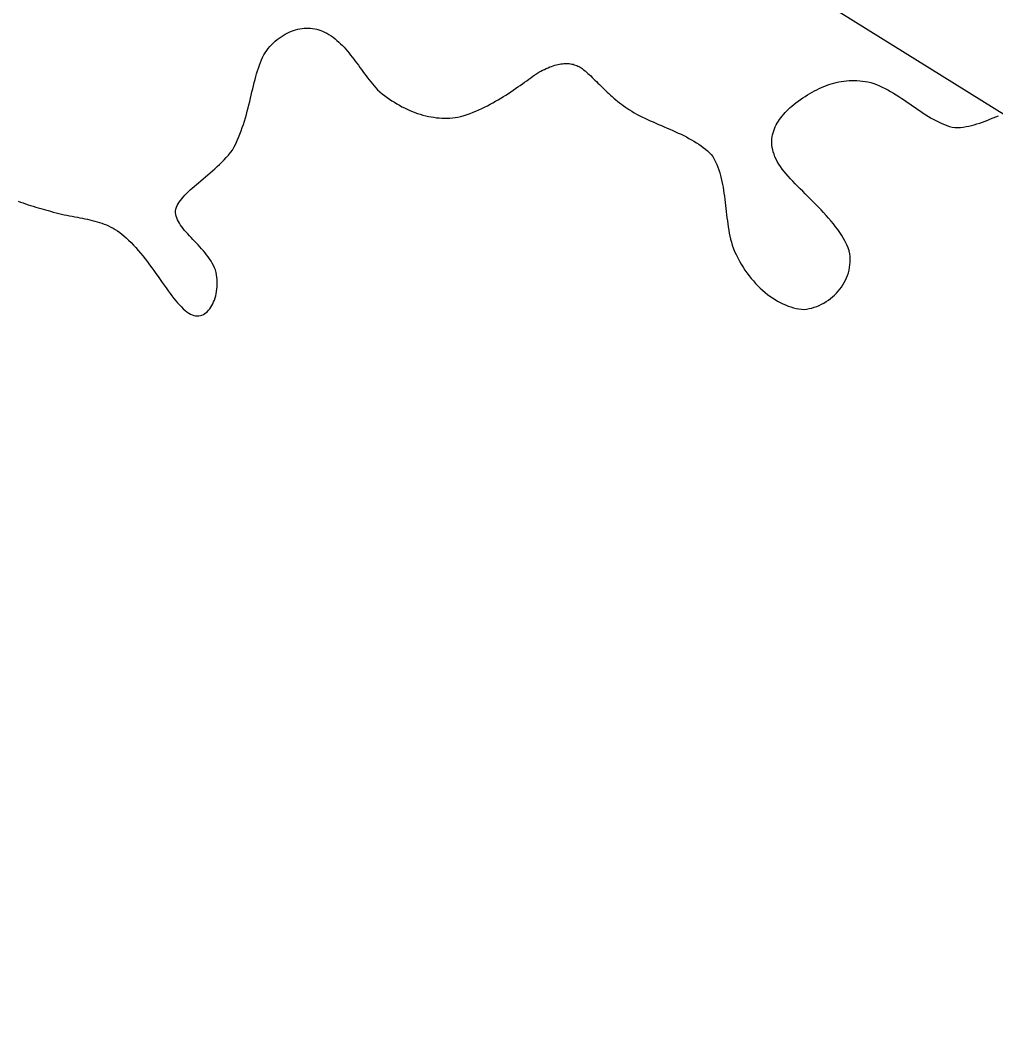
# Model space of a CAD drawing. Header units: metres. Extents: x 3 to 509016, y 4 to 6969473.
# Drawn here: x 507931.215 to 507933.131, y 6967158.243 to 6967160.203 of the extents above; entities that cross this region are included whole.
import ezdxf

# ---------------------------------------------------------------- set-up
doc = ezdxf.new("R2010")
doc.units = ezdxf.units.M
for name, color, linetype in [('mga2020bdy', 252, 'Continuous'), ('mga2020VEG_TREE', 252, 'Continuous'), ('XREF', 7, 'Continuous')]:
    doc.layers.add(name, color=color, linetype=linetype)

# ---------------------------------------------------------------- blocks, each defined once
blk = doc.blocks.new('BAC V TREE')
for p, q in [((-4.3339, 16.0042), (-4.308, 16.0178)), ((-4.308, 16.0178), (-4.2817, 16.0301)), ((-4.2817, 16.0301), (-4.2552, 16.041)), ((-4.2552, 16.041), (-4.2284, 16.0507)), ((-4.2284, 16.0507), (-4.2015, 16.059)), ((-4.2015, 16.059), (-4.1745, 16.066)), ((-4.1745, 16.066), (-4.1474, 16.0716)), ((-4.1474, 16.0716), (-4.1203, 16.0759)), ((-4.1203, 16.0759), (-4.0933, 16.0788)), ((-4.0933, 16.0788), (-4.0663, 16.0803)), ((-4.0663, 16.0803), (-4.0394, 16.0805)), ((-4.0394, 16.0805), (-4.0128, 16.0793)), ((-4.0128, 16.0793), (-3.9864, 16.0768)), ((-3.9864, 16.0768), (-3.9602, 16.0728)), ((-3.9602, 16.0728), (-3.9344, 16.0674)), ((-3.9344, 16.0674), (-3.9089, 16.0606)), ((-3.9089, 16.0606), (-3.8839, 16.0524)), ((-3.8839, 16.0524), (-3.8594, 16.0428)), ((-3.8594, 16.0428), (-3.8353, 16.0317)), ((-3.8353, 16.0317), (-3.8072, 16.0167)), ((-3.8072, 16.0167), (-3.7799, 16.0006)), ((-4.5031, 15.8731), (-4.4806, 15.8957)), ((-4.4806, 15.8957), (-4.4575, 15.9169)), ((-4.4575, 15.9169), (-4.4338, 15.937)), ((-4.4338, 15.937), (-4.4095, 15.9557)), ((-4.4095, 15.9557), (-4.3848, 15.9731)), ((-4.3848, 15.9731), (-4.3596, 15.9893)), ((-4.3596, 15.9893), (-4.3339, 16.0042)), ((-3.7799, 16.0006), (-3.7535, 15.9835)), ((-3.7535, 15.9835), (-3.7279, 15.9653)), ((-3.7279, 15.9653), (-3.7031, 15.9463)), ((-3.7031, 15.9463), (-3.679, 15.9263)), ((-3.679, 15.9263), (-3.6555, 15.9055)), ((-3.6555, 15.9055), (-3.6327, 15.8839)), ((-4.604, 15.742), (-4.5855, 15.7706)), ((-4.5855, 15.7706), (-4.5661, 15.7981)), ((-4.5661, 15.7981), (-4.5459, 15.8244)), ((-4.5459, 15.8244), (-4.5249, 15.8494)), ((-4.5249, 15.8494), (-4.5031, 15.8731)), ((-3.6327, 15.8839), (-3.6105, 15.8616)), ((-3.6105, 15.8616), (-3.5887, 15.8386)), ((-3.5887, 15.8386), (-3.5675, 15.8151)), ((-3.5675, 15.8151), (-3.5466, 15.7909)), ((-3.5466, 15.7909), (-3.5261, 15.7663)), ((-3.5261, 15.7663), (-3.506, 15.7412)), ((-4.6593, 15.6114), (-4.6467, 15.6454)), ((-4.6467, 15.6454), (-4.6333, 15.6785)), ((-4.6333, 15.6785), (-4.6191, 15.7107)), ((-4.6191, 15.7107), (-4.604, 15.742)), ((-3.506, 15.7412), (-3.4861, 15.7158)), ((-3.4861, 15.7158), (-3.4665, 15.69)), ((-3.4665, 15.69), (-3.447, 15.664)), ((-3.447, 15.664), (-3.4276, 15.6377)), ((-3.4276, 15.6377), (-3.4083, 15.6113)), ((-0.8299, 15.6318), (-0.8118, 15.6334)), ((-0.8118, 15.6334), (-0.7941, 15.6343)), ((-0.7941, 15.6343), (-0.7767, 15.6343)), ((-0.7767, 15.6343), (-0.7597, 15.6337)), ((-0.7597, 15.6337), (-0.7431, 15.6322)), ((-4.6937, 15.5049), (-4.6827, 15.5412)), ((-4.6827, 15.5412), (-4.6713, 15.5767)), ((-4.6713, 15.5767), (-4.6593, 15.6114)), ((-3.4083, 15.6113), (-3.389, 15.5847)), ((-3.389, 15.5847), (-3.3697, 15.5581)), ((-3.3697, 15.5581), (-3.3504, 15.5316)), ((-3.3504, 15.5316), (-3.3309, 15.505)), ((-1.1783, 15.491), (-1.1542, 15.5084)), ((-1.1542, 15.5084), (-1.1292, 15.5228)), ((-1.1292, 15.5228), (-1.1046, 15.5362)), ((-1.1046, 15.5362), (-1.0806, 15.5487)), ((-1.0806, 15.5487), (-1.0571, 15.5604)), ((-1.0571, 15.5604), (-1.0341, 15.5711)), ((-1.0341, 15.5711), (-1.0117, 15.581)), ((-1.0117, 15.581), (-0.9897, 15.59)), ((-0.9897, 15.59), (-0.9681, 15.5981)), ((-0.9681, 15.5981), (-0.9471, 15.6054)), ((-0.9471, 15.6054), (-0.9265, 15.6118)), ((-0.9265, 15.6118), (-0.9063, 15.6175)), ((-0.9063, 15.6175), (-0.8866, 15.6223)), ((-0.8866, 15.6223), (-0.8673, 15.6262)), ((-0.8673, 15.6262), (-0.8484, 15.6294)), ((-0.8484, 15.6294), (-0.8299, 15.6318)), ((-0.7431, 15.6322), (-0.7267, 15.6301)), ((-0.7267, 15.6301), (-0.7108, 15.6272)), ((-0.7108, 15.6272), (-0.6951, 15.6236)), ((-0.6951, 15.6236), (-0.6797, 15.6193)), ((-0.6797, 15.6193), (-0.6646, 15.6143)), ((-0.6646, 15.6143), (-0.6498, 15.6086)), ((-0.6498, 15.6086), (-0.6353, 15.6022)), ((-0.6353, 15.6022), (-0.621, 15.5952)), ((-0.621, 15.5952), (-0.607, 15.5875)), ((-0.607, 15.5875), (-0.5932, 15.5792)), ((-0.5932, 15.5792), (-0.5797, 15.5702)), ((-0.5797, 15.5702), (-0.5619, 15.5558)), ((-0.5619, 15.5558), (-0.5442, 15.5408)), ((-0.5442, 15.5408), (-0.5265, 15.5254)), ((-0.5265, 15.5254), (-0.5088, 15.5095)), ((-0.5088, 15.5095), (-0.4911, 15.4931)), ((-4.7337, 15.3538), (-4.7241, 15.3924)), ((-4.7241, 15.3924), (-4.7143, 15.4305)), ((-4.7143, 15.4305), (-4.7041, 15.468)), ((-4.7041, 15.468), (-4.6937, 15.5049)), ((-3.3309, 15.505), (-3.3112, 15.4786)), ((-3.3112, 15.4786), (-3.2913, 15.4524)), ((-3.2913, 15.4524), (-3.2711, 15.4264)), ((-3.2711, 15.4264), (-3.2506, 15.4007)), ((-3.2506, 15.4007), (-3.2298, 15.3753)), ((-1.3352, 15.3775), (-1.3076, 15.3972)), ((-1.3076, 15.3972), (-1.2806, 15.4167)), ((-1.2806, 15.4167), (-1.2541, 15.4359)), ((-1.2541, 15.4359), (-1.2283, 15.4547)), ((-1.2283, 15.4547), (-1.203, 15.4731)), ((-1.203, 15.4731), (-1.1783, 15.491)), ((-0.4911, 15.4931), (-0.4733, 15.4763)), ((-0.4733, 15.4763), (-0.4555, 15.4592)), ((-0.4555, 15.4592), (-0.4375, 15.4417)), ((-0.4375, 15.4417), (-0.4193, 15.4239)), ((-0.4193, 15.4239), (-0.401, 15.4058)), ((-0.401, 15.4058), (-0.3825, 15.3874)), ((-0.3825, 15.3874), (-0.3637, 15.3688)), ((2.5661, 15.3773), (2.5974, 15.3863)), ((2.5974, 15.3863), (2.6289, 15.3944)), ((2.6289, 15.3944), (2.6606, 15.4014)), ((2.6606, 15.4014), (2.6927, 15.4073)), ((2.6927, 15.4073), (2.725, 15.4121)), ((2.725, 15.4121), (2.7576, 15.4158)), ((2.7576, 15.4158), (2.7906, 15.4184)), ((2.7906, 15.4184), (2.8238, 15.4197)), ((2.8238, 15.4197), (2.8574, 15.4198)), ((2.8574, 15.4198), (2.8913, 15.4187)), ((2.8913, 15.4187), (2.9256, 15.4163)), ((2.9256, 15.4163), (2.9602, 15.4126)), ((2.9602, 15.4126), (2.9952, 15.4076)), ((2.9952, 15.4076), (3.0306, 15.4012)), ((3.0306, 15.4012), (3.0664, 15.3934)), ((3.0664, 15.3934), (3.1027, 15.3817)), ((3.1027, 15.3817), (3.1389, 15.3684)), ((-4.7622, 15.2352), (-4.7527, 15.2751)), ((-4.7527, 15.2751), (-4.7433, 15.3147)), ((-4.7433, 15.3147), (-4.7337, 15.3538)), ((-3.2298, 15.3753), (-3.2085, 15.3503)), ((-3.2085, 15.3503), (-3.1867, 15.3258)), ((-3.1867, 15.3258), (-3.1645, 15.3018)), ((-3.1645, 15.3018), (-3.1356, 15.2768)), ((-3.1356, 15.2768), (-3.1063, 15.2526)), ((-1.544, 15.2359), (-1.5125, 15.2561)), ((-1.5125, 15.2561), (-1.4816, 15.2764)), ((-1.4816, 15.2764), (-1.4513, 15.2968)), ((-1.4513, 15.2968), (-1.4214, 15.3171)), ((-1.4214, 15.3171), (-1.3922, 15.3373)), ((-1.3922, 15.3373), (-1.3634, 15.3575)), ((-1.3634, 15.3575), (-1.3352, 15.3775)), ((-0.3637, 15.3688), (-0.3447, 15.35)), ((-0.3447, 15.35), (-0.3254, 15.3311)), ((-0.3254, 15.3311), (-0.3058, 15.312)), ((-0.3058, 15.312), (-0.2858, 15.2928)), ((-0.2858, 15.2928), (-0.2654, 15.2735)), ((-0.2654, 15.2735), (-0.2447, 15.2542)), ((2.2945, 15.2547), (2.3239, 15.2716)), ((2.3239, 15.2716), (2.3535, 15.2878)), ((2.3535, 15.2878), (2.3833, 15.3031)), ((2.3833, 15.3031), (2.4133, 15.3177)), ((2.4133, 15.3177), (2.4434, 15.3314)), ((2.4434, 15.3314), (2.4738, 15.3443)), ((2.4738, 15.3443), (2.5043, 15.3562)), ((2.5043, 15.3562), (2.5351, 15.3672)), ((2.5351, 15.3672), (2.5661, 15.3773)), ((3.1389, 15.3684), (3.1748, 15.3535)), ((3.1748, 15.3535), (3.2106, 15.3371)), ((3.2106, 15.3371), (3.2462, 15.3195)), ((3.2462, 15.3195), (3.2816, 15.3007)), ((3.2816, 15.3007), (3.3168, 15.2809)), ((3.3168, 15.2809), (3.3519, 15.2602)), ((3.3519, 15.2602), (3.3868, 15.2386)), ((-4.7915, 15.1134), (-4.7815, 15.1543)), ((-4.7815, 15.1543), (-4.7718, 15.1949)), ((-4.7718, 15.1949), (-4.7622, 15.2352)), ((-3.1063, 15.2526), (-3.0766, 15.2292)), ((-3.0766, 15.2292), (-3.0464, 15.2066)), ((-3.0464, 15.2066), (-3.0158, 15.1848)), ((-3.0158, 15.1848), (-2.9849, 15.1639)), ((-2.9849, 15.1639), (-2.9536, 15.1438)), ((-2.9536, 15.1438), (-2.9219, 15.1245)), ((-1.7431, 15.1194), (-1.7087, 15.138)), ((-1.7087, 15.138), (-1.6748, 15.157)), ((-1.6748, 15.157), (-1.6413, 15.1763)), ((-1.6413, 15.1763), (-1.6083, 15.196)), ((-1.6083, 15.196), (-1.5759, 15.2159)), ((-1.5759, 15.2159), (-1.544, 15.2359)), ((-0.2447, 15.2542), (-0.2235, 15.2348)), ((-0.2235, 15.2348), (-0.2019, 15.2155)), ((-0.2019, 15.2155), (-0.1797, 15.1963)), ((-0.1797, 15.1963), (-0.1571, 15.1771)), ((-0.1571, 15.1771), (-0.1339, 15.158)), ((-0.1339, 15.158), (-0.1101, 15.139)), ((-0.1101, 15.139), (-0.0858, 15.1203)), ((2.0918, 15.1173), (2.1205, 15.1387)), ((2.1205, 15.1387), (2.1492, 15.1596)), ((2.1492, 15.1596), (2.178, 15.1799)), ((2.178, 15.1799), (2.207, 15.1996)), ((2.207, 15.1996), (2.236, 15.2186)), ((2.236, 15.2186), (2.2652, 15.237)), ((2.2652, 15.237), (2.2945, 15.2547)), ((3.3868, 15.2386), (3.4215, 15.2165)), ((3.4215, 15.2165), (3.4561, 15.1937)), ((3.4561, 15.1937), (3.4906, 15.1706)), ((3.4906, 15.1706), (3.5249, 15.1472)), ((3.5249, 15.1472), (3.5591, 15.1237)), ((-4.8238, 14.9898), (-4.8126, 15.0311)), ((-4.8126, 15.0311), (-4.8018, 15.0724)), ((-4.8018, 15.0724), (-4.7915, 15.1134)), ((-2.9219, 15.1245), (-2.89, 15.1062)), ((-2.89, 15.1062), (-2.8578, 15.0887)), ((-2.8578, 15.0887), (-2.8252, 15.0721)), ((-2.8252, 15.0721), (-2.7925, 15.0565)), ((-2.7925, 15.0565), (-2.7595, 15.0418)), ((-2.7595, 15.0418), (-2.7263, 15.028)), ((-2.7263, 15.028), (-2.6929, 15.0153)), ((-2.6929, 15.0153), (-2.6594, 15.0035)), ((-2.6594, 15.0035), (-2.6257, 14.9927)), ((-2.0351, 14.9906), (-1.997, 15.0042)), ((-1.997, 15.0042), (-1.9594, 15.0187)), ((-1.9594, 15.0187), (-1.9223, 15.0339)), ((-1.9223, 15.0339), (-1.8855, 15.0498)), ((-1.8855, 15.0498), (-1.8492, 15.0664)), ((-1.8492, 15.0664), (-1.8134, 15.0835)), ((-1.8134, 15.0835), (-1.778, 15.1012)), ((-1.778, 15.1012), (-1.7431, 15.1194)), ((-0.0858, 15.1203), (-0.0608, 15.1017)), ((-0.0608, 15.1017), (-0.0351, 15.0833)), ((-0.0351, 15.0833), (-0.0088, 15.0652)), ((-0.0088, 15.0652), (0.0182, 15.0475)), ((0.0182, 15.0475), (0.046, 15.03)), ((0.046, 15.03), (0.0746, 15.0129)), ((0.0746, 15.0129), (0.1074, 14.995)), ((1.9664, 14.9926), (1.9855, 15.014)), ((1.9855, 15.014), (2.0055, 15.0352)), ((2.0055, 15.0352), (2.0261, 15.0561)), ((2.0261, 15.0561), (2.0475, 15.0767)), ((2.0475, 15.0767), (2.0694, 15.0971)), ((2.0694, 15.0971), (2.0918, 15.1173)), ((3.5591, 15.1237), (3.5932, 15.1001)), ((3.5932, 15.1001), (3.6272, 15.0766)), ((3.6272, 15.0766), (3.6611, 15.0534)), ((3.6611, 15.0534), (3.6948, 15.0305)), ((3.6948, 15.0305), (3.7285, 15.0082)), ((3.7285, 15.0082), (3.7621, 14.9864)), ((-4.861, 14.8655), (-4.8479, 14.9069)), ((-4.8479, 14.9069), (-4.8355, 14.9484)), ((-4.8355, 14.9484), (-4.8238, 14.9898)), ((-2.6257, 14.9927), (-2.5919, 14.9829)), ((-2.5919, 14.9829), (-2.558, 14.9741)), ((-2.558, 14.9741), (-2.5241, 14.9664)), ((-2.5241, 14.9664), (-2.4901, 14.9598)), ((-2.4901, 14.9598), (-2.456, 14.9542)), ((-2.456, 14.9542), (-2.422, 14.9497)), ((-2.422, 14.9497), (-2.3879, 14.9463)), ((-2.3879, 14.9463), (-2.3539, 14.9441)), ((-2.3539, 14.9441), (-2.3199, 14.9429)), ((-2.3199, 14.9429), (-2.2861, 14.943)), ((-2.2861, 14.943), (-2.2523, 14.9441)), ((-2.2523, 14.9441), (-2.2186, 14.9465)), ((-2.2186, 14.9465), (-2.1851, 14.9501)), ((-2.1851, 14.9501), (-2.1517, 14.9548)), ((-2.1517, 14.9548), (-2.1124, 14.9658)), ((-2.1124, 14.9658), (-2.0736, 14.9777)), ((-2.0736, 14.9777), (-2.0351, 14.9906)), ((0.1074, 14.995), (0.1408, 14.9776)), ((0.1408, 14.9776), (0.1748, 14.9606)), ((0.1748, 14.9606), (0.2092, 14.944)), ((0.2092, 14.944), (0.244, 14.9277)), ((0.244, 14.9277), (0.2791, 14.9117)), ((0.2791, 14.9117), (0.3145, 14.8959)), ((0.3145, 14.8959), (0.3501, 14.8803)), ((0.3501, 14.8803), (0.3858, 14.8648)), ((1.8714, 14.8574), (1.8846, 14.8808)), ((1.8846, 14.8808), (1.8989, 14.9038)), ((1.8989, 14.9038), (1.9143, 14.9265)), ((1.9143, 14.9265), (1.9307, 14.9488)), ((1.9307, 14.9488), (1.9481, 14.9708)), ((1.9481, 14.9708), (1.9664, 14.9926)), ((3.7621, 14.9864), (3.7956, 14.9654)), ((3.7956, 14.9654), (3.8291, 14.9452)), ((3.8291, 14.9452), (3.8624, 14.9261)), ((3.8624, 14.9261), (3.8957, 14.9081)), ((3.8957, 14.9081), (3.929, 14.8913)), ((3.929, 14.8913), (3.9622, 14.8759)), ((4.4077, 14.8707), (4.4418, 14.8818)), ((4.4418, 14.8818), (4.4759, 14.8937)), ((4.4759, 14.8937), (4.51, 14.9063)), ((4.51, 14.9063), (4.5441, 14.9194)), ((4.5441, 14.9194), (4.5783, 14.9329)), ((4.5783, 14.9329), (4.6125, 14.9467)), ((4.6125, 14.9467), (4.6469, 14.9606)), ((4.6469, 14.9606), (4.6815, 14.9746)), ((-4.9051, 14.7417), (-4.8895, 14.7828)), ((-4.8895, 14.7828), (-4.8748, 14.8241)), ((-4.8748, 14.8241), (-4.861, 14.8655)), ((0.3858, 14.8648), (0.4216, 14.8493)), ((0.4216, 14.8493), (0.4573, 14.8339)), ((0.4573, 14.8339), (0.493, 14.8185)), ((0.493, 14.8185), (0.5286, 14.803)), ((0.5286, 14.803), (0.564, 14.7874)), ((0.564, 14.7874), (0.5991, 14.7717)), ((0.5991, 14.7717), (0.6339, 14.7557)), ((0.6339, 14.7557), (0.6682, 14.7394)), ((1.8252, 14.735), (1.8317, 14.7603)), ((1.8317, 14.7603), (1.8396, 14.7851)), ((1.8396, 14.7851), (1.8489, 14.8096)), ((1.8489, 14.8096), (1.8595, 14.8337)), ((1.8595, 14.8337), (1.8714, 14.8574)), ((3.9622, 14.8759), (3.9954, 14.862)), ((3.9954, 14.862), (4.0285, 14.8498)), ((4.0285, 14.8498), (4.0616, 14.8393)), ((4.0616, 14.8393), (4.0947, 14.8307)), ((4.0947, 14.8307), (4.1278, 14.8242)), ((4.1278, 14.8242), (4.1638, 14.8247)), ((4.1638, 14.8247), (4.1994, 14.8269)), ((4.1994, 14.8269), (4.2347, 14.8308)), ((4.2347, 14.8308), (4.2697, 14.8363)), ((4.2697, 14.8363), (4.3045, 14.8431)), ((4.3045, 14.8431), (4.339, 14.8512)), ((4.339, 14.8512), (4.3734, 14.8604)), ((4.3734, 14.8604), (4.4077, 14.8707)), ((-4.9583, 14.6198), (-4.9395, 14.6602)), ((-4.9395, 14.6602), (-4.9218, 14.7008)), ((-4.9218, 14.7008), (-4.9051, 14.7417)), ((0.6682, 14.7394), (0.7021, 14.7229)), ((0.7021, 14.7229), (0.7355, 14.706)), ((0.7355, 14.706), (0.7683, 14.6887)), ((0.7683, 14.6887), (0.8005, 14.6709)), ((0.8005, 14.6709), (0.8319, 14.6526)), ((0.8319, 14.6526), (0.8625, 14.6338)), ((0.8625, 14.6338), (0.8923, 14.6144)), ((1.8154, 14.6565), (1.817, 14.6831)), ((1.8154, 14.6295), (1.8154, 14.6565)), ((1.8172, 14.602), (1.8154, 14.6295)), ((1.817, 14.6831), (1.8203, 14.7093)), ((1.8203, 14.7093), (1.8252, 14.735)), ((-5.0506, 14.4772), (-5.0247, 14.5083)), ((-5.0247, 14.5083), (-4.9998, 14.5401)), ((-4.9998, 14.5401), (-4.9784, 14.5798)), ((-4.9784, 14.5798), (-4.9583, 14.6198)), ((0.8923, 14.6144), (0.9211, 14.5943)), ((0.9211, 14.5943), (0.949, 14.5736)), ((0.949, 14.5736), (0.9758, 14.5521)), ((0.9758, 14.5521), (1.0015, 14.5298)), ((1.0015, 14.5298), (1.026, 14.5066)), ((1.026, 14.5066), (1.0492, 14.4826)), ((1.8209, 14.574), (1.8172, 14.602)), ((1.8265, 14.5455), (1.8209, 14.574)), ((1.834, 14.5165), (1.8265, 14.5455)), ((1.8436, 14.487), (1.834, 14.5165)), ((-5.1619, 14.3598), (-5.1331, 14.3881)), ((-5.1331, 14.3881), (-5.1049, 14.4171)), ((-5.1049, 14.4171), (-5.0773, 14.4468)), ((-5.0773, 14.4468), (-5.0506, 14.4772)), ((1.0492, 14.4826), (1.0712, 14.4576)), ((1.0712, 14.4576), (1.0889, 14.4251)), ((1.0889, 14.4251), (1.1051, 14.3919)), ((1.1051, 14.3919), (1.1199, 14.3581)), ((1.8552, 14.4569), (1.8436, 14.487)), ((1.869, 14.4264), (1.8552, 14.4569)), ((1.885, 14.3952), (1.869, 14.4264)), ((1.9033, 14.3635), (1.885, 14.3952)), ((-5.3098, 14.2268), (-5.28, 14.2523)), ((-5.28, 14.2523), (-5.2503, 14.2784)), ((-5.2503, 14.2784), (-5.2206, 14.305)), ((-5.2206, 14.305), (-5.1911, 14.3321)), ((-5.1911, 14.3321), (-5.1619, 14.3598)), ((1.1199, 14.3581), (1.1334, 14.3238)), ((1.1334, 14.3238), (1.1457, 14.2889)), ((1.1457, 14.2889), (1.1569, 14.2535)), ((1.1569, 14.2535), (1.167, 14.2176)), ((1.9239, 14.3312), (1.9033, 14.3635)), ((1.9463, 14.3012), (1.9239, 14.3312)), ((1.9704, 14.2709), (1.9463, 14.3012)), ((1.996, 14.2403), (1.9704, 14.2709)), ((-5.4539, 14.1054), (-5.4261, 14.1289)), ((-5.4261, 14.1289), (-5.3976, 14.1528)), ((-5.3976, 14.1528), (-5.3687, 14.177)), ((-5.3687, 14.177), (-5.3394, 14.2017)), ((-5.3394, 14.2017), (-5.3098, 14.2268)), ((1.167, 14.2176), (1.1762, 14.1813)), ((1.1762, 14.1813), (1.1845, 14.1446)), ((1.1845, 14.1446), (1.1921, 14.1076)), ((2.0229, 14.2096), (1.996, 14.2403)), ((2.0511, 14.1786), (2.0229, 14.2096)), ((2.0803, 14.1473), (2.0511, 14.1786)), ((2.1105, 14.1158), (2.0803, 14.1473)), ((-5.5798, 13.9919), (-5.5568, 14.0142)), ((-5.5568, 14.0142), (-5.5326, 14.0366)), ((-5.5326, 14.0366), (-5.5073, 14.0593)), ((-5.5073, 14.0593), (-5.481, 14.0822)), ((-5.481, 14.0822), (-5.4539, 14.1054)), ((1.1921, 14.1076), (1.1989, 14.0702)), ((1.1989, 14.0702), (1.2051, 14.0325)), ((1.2051, 14.0325), (1.2109, 13.9945)), ((1.2109, 13.9945), (1.2162, 13.9563)), ((2.1415, 14.0841), (2.1105, 14.1158)), ((2.1733, 14.052), (2.1415, 14.0841)), ((2.2056, 14.0197), (2.1733, 14.052)), ((2.2384, 13.9871), (2.2056, 14.0197)), ((-7.7076, 13.8941), (-7.676, 13.8832)), ((-7.676, 13.8832), (-7.6442, 13.8724)), ((-7.6442, 13.8724), (-7.6124, 13.8616)), ((-5.6864, 13.8609), (-5.673, 13.8826)), ((-5.673, 13.8826), (-5.6576, 13.9043)), ((-5.6576, 13.9043), (-5.6406, 13.9261)), ((-5.6406, 13.9261), (-5.6218, 13.9479)), ((-5.6218, 13.9479), (-5.6015, 13.9698)), ((-5.6015, 13.9698), (-5.5798, 13.9919)), ((1.2162, 13.9563), (1.2211, 13.9179)), ((1.2211, 13.9179), (1.2259, 13.8793)), ((1.2259, 13.8793), (1.2304, 13.8406)), ((2.2716, 13.9543), (2.2384, 13.9871)), ((2.3049, 13.9211), (2.2716, 13.9543)), ((2.3383, 13.8876), (2.3049, 13.9211)), ((2.3716, 13.8539), (2.3383, 13.8876)), ((-7.6124, 13.8616), (-7.5806, 13.851)), ((-7.5806, 13.851), (-7.5488, 13.8405)), ((-7.5488, 13.8405), (-7.517, 13.8303)), ((-7.517, 13.8303), (-7.4853, 13.8203)), ((-7.4853, 13.8203), (-7.4537, 13.8106)), ((-7.4537, 13.8106), (-7.4223, 13.8013)), ((-7.4223, 13.8013), (-7.391, 13.7923)), ((-7.391, 13.7923), (-7.3601, 13.7838)), ((-7.3601, 13.7838), (-7.3294, 13.7758)), ((-7.3294, 13.7758), (-7.2991, 13.7683)), ((-7.2991, 13.7683), (-7.2634, 13.7582)), ((-7.2634, 13.7582), (-7.2281, 13.7488)), ((-7.2281, 13.7488), (-7.1931, 13.7401)), ((-5.7189, 13.7736), (-5.7142, 13.7956)), ((-5.7183, 13.7508), (-5.7189, 13.7736)), ((-5.7154, 13.728), (-5.7183, 13.7508)), ((-5.7142, 13.7956), (-5.7071, 13.8174)), ((-5.7071, 13.8174), (-5.6978, 13.8392)), ((-5.6978, 13.8392), (-5.6864, 13.8609)), ((1.2304, 13.8406), (1.2349, 13.8018)), ((1.2349, 13.8018), (1.2394, 13.7629)), ((1.2394, 13.7629), (1.2439, 13.724)), ((2.4048, 13.8198), (2.3716, 13.8539)), ((2.4376, 13.7854), (2.4048, 13.8198)), ((2.4701, 13.7507), (2.4376, 13.7854)), ((2.5019, 13.7156), (2.4701, 13.7507)), ((-7.1931, 13.7401), (-7.1585, 13.7321)), ((-7.1585, 13.7321), (-7.1243, 13.7245)), ((-7.1243, 13.7245), (-7.0905, 13.7174)), ((-7.0905, 13.7174), (-7.057, 13.7107)), ((-7.057, 13.7107), (-7.0238, 13.7042)), ((-7.0238, 13.7042), (-6.991, 13.698)), ((-6.991, 13.698), (-6.9585, 13.6918)), ((-6.9585, 13.6918), (-6.9263, 13.6856)), ((-6.9263, 13.6856), (-6.8944, 13.6794)), ((-6.8944, 13.6794), (-6.8629, 13.673)), ((-6.8629, 13.673), (-6.8317, 13.6663)), ((-6.8317, 13.6663), (-6.8008, 13.6594)), ((-6.8008, 13.6594), (-6.7701, 13.652)), ((-6.7701, 13.652), (-6.7398, 13.6442)), ((-6.7398, 13.6442), (-6.7098, 13.6357)), ((-6.7098, 13.6357), (-6.68, 13.6266)), ((-6.68, 13.6266), (-6.6506, 13.6167)), ((-6.6506, 13.6167), (-6.6214, 13.606)), ((-5.7101, 13.7055), (-5.7154, 13.728)), ((-5.7028, 13.683), (-5.7101, 13.7055)), ((-5.6934, 13.6606), (-5.7028, 13.683)), ((-5.6822, 13.6383), (-5.6934, 13.6606)), ((-5.6693, 13.616), (-5.6822, 13.6383)), ((-5.6549, 13.5937), (-5.6693, 13.616)), ((1.2439, 13.724), (1.2487, 13.6852)), ((1.2487, 13.6852), (1.2538, 13.6463)), ((1.2538, 13.6463), (1.2592, 13.6075)), ((2.5331, 13.6802), (2.5019, 13.7156)), ((2.5634, 13.6445), (2.5331, 13.6802)), ((2.5928, 13.6084), (2.5634, 13.6445)), ((-6.6214, 13.606), (-6.5924, 13.5944)), ((-6.5924, 13.5944), (-6.5638, 13.5818)), ((-6.5638, 13.5818), (-6.5354, 13.568)), ((-6.5354, 13.568), (-6.5072, 13.5531)), ((-6.5072, 13.5531), (-6.4793, 13.537)), ((-6.4793, 13.537), (-6.4516, 13.5194)), ((-6.4516, 13.5194), (-6.4242, 13.5005)), ((-6.4242, 13.5005), (-6.3969, 13.48)), ((-5.639, 13.5714), (-5.6549, 13.5937)), ((-5.6218, 13.549), (-5.639, 13.5714)), ((-5.6035, 13.5266), (-5.6218, 13.549)), ((-5.5842, 13.5041), (-5.6035, 13.5266)), ((-5.5641, 13.4814), (-5.5842, 13.5041)), ((1.2592, 13.6075), (1.265, 13.5689)), ((1.265, 13.5689), (1.2714, 13.5304)), ((1.2714, 13.5304), (1.2785, 13.492)), ((1.2785, 13.492), (1.2862, 13.4539)), ((2.6212, 13.5719), (2.5928, 13.6084)), ((2.6483, 13.5351), (2.6212, 13.5719)), ((2.6741, 13.4979), (2.6483, 13.5351)), ((2.6984, 13.4603), (2.6741, 13.4979)), ((-6.3969, 13.48), (-6.3699, 13.4579)), ((-6.3699, 13.4579), (-6.3432, 13.4342)), ((-6.3432, 13.4342), (-6.3112, 13.4046)), ((-6.3112, 13.4046), (-6.2798, 13.3736)), ((-6.2798, 13.3736), (-6.2489, 13.3414)), ((-5.5432, 13.4587), (-5.5641, 13.4814)), ((-5.5217, 13.4357), (-5.5432, 13.4587)), ((-5.4998, 13.4126), (-5.5217, 13.4357)), ((-5.4776, 13.3893), (-5.4998, 13.4126)), ((-5.4552, 13.3657), (-5.4776, 13.3893)), ((-5.4329, 13.3418), (-5.4552, 13.3657)), ((1.2862, 13.4539), (1.2947, 13.416)), ((1.2947, 13.416), (1.3042, 13.3784)), ((1.3042, 13.3784), (1.3146, 13.3411)), ((2.7212, 13.4224), (2.6984, 13.4603)), ((2.7422, 13.384), (2.7212, 13.4224)), ((2.7614, 13.3453), (2.7422, 13.384)), ((-6.2489, 13.3414), (-6.2185, 13.3081)), ((-6.2185, 13.3081), (-6.1886, 13.2738)), ((-6.1886, 13.2738), (-6.1592, 13.2387)), ((-6.1592, 13.2387), (-6.1303, 13.2028)), ((-5.4106, 13.3177), (-5.4329, 13.3418)), ((-5.3886, 13.2933), (-5.4106, 13.3177)), ((-5.367, 13.2685), (-5.3886, 13.2933)), ((-5.3459, 13.2433), (-5.367, 13.2685)), ((-5.3256, 13.2177), (-5.3459, 13.2433)), ((1.3146, 13.3411), (1.326, 13.3041)), ((1.326, 13.3041), (1.3443, 13.2614)), ((1.3443, 13.2614), (1.3638, 13.2196)), ((2.7786, 13.3061), (2.7614, 13.3453)), ((2.7937, 13.2665), (2.7786, 13.3061)), ((2.8, 13.2305), (2.7937, 13.2665)), ((-6.1303, 13.2028), (-6.1018, 13.1664)), ((-6.1018, 13.1664), (-6.0738, 13.1295)), ((-6.0738, 13.1295), (-6.0461, 13.0923)), ((-5.306, 13.1918), (-5.3256, 13.2177)), ((-5.2874, 13.1654), (-5.306, 13.1918)), ((-5.27, 13.1385), (-5.2874, 13.1654)), ((-5.2537, 13.1111), (-5.27, 13.1385)), ((1.3638, 13.2196), (1.3843, 13.1786)), ((1.3843, 13.1786), (1.4058, 13.1386)), ((1.4058, 13.1386), (1.4283, 13.0996)), ((2.804, 13.1948), (2.8, 13.2305)), ((2.8025, 13.0901), (2.8051, 13.1245)), ((2.8057, 13.1595), (2.804, 13.1948)), ((2.8051, 13.1245), (2.8057, 13.1595)), ((-6.0461, 13.0923), (-6.0188, 13.0548)), ((-6.0188, 13.0548), (-5.992, 13.0174)), ((-5.992, 13.0174), (-5.9654, 12.9799)), ((-5.2389, 13.0833), (-5.2537, 13.1111)), ((-5.2256, 13.0549), (-5.2389, 13.0833)), ((-5.2139, 13.0259), (-5.2256, 13.0549)), ((-5.2064, 12.9956), (-5.2139, 13.0259)), ((-5.2005, 12.9652), (-5.2064, 12.9956)), ((1.4283, 13.0996), (1.4518, 13.0616)), ((1.4518, 13.0616), (1.4762, 13.0245)), ((1.4762, 13.0245), (1.5015, 12.9886)), ((1.5015, 12.9886), (1.5275, 12.9537)), ((2.7722, 12.958), (2.7826, 12.99)), ((2.7826, 12.99), (2.7912, 13.0228)), ((2.7912, 13.0228), (2.7978, 13.0562)), ((2.7978, 13.0562), (2.8025, 13.0901)), ((-5.9654, 12.9799), (-5.9392, 12.9427)), ((-5.9392, 12.9427), (-5.9134, 12.9058)), ((-5.9134, 12.9058), (-5.8878, 12.8694)), ((-5.8878, 12.8694), (-5.8625, 12.8336)), ((-5.1961, 12.9346), (-5.2005, 12.9652)), ((-5.1932, 12.904), (-5.1961, 12.9346)), ((-5.1918, 12.8736), (-5.1932, 12.904)), ((-5.1917, 12.8434), (-5.1918, 12.8736)), ((1.5275, 12.9537), (1.5544, 12.92)), ((1.5544, 12.92), (1.582, 12.8874)), ((1.582, 12.8874), (1.6103, 12.856)), ((2.7135, 12.8374), (2.7306, 12.8663)), ((2.7306, 12.8663), (2.7461, 12.896)), ((2.7461, 12.896), (2.76, 12.9266)), ((2.76, 12.9266), (2.7722, 12.958)), ((-5.8625, 12.8336), (-5.8375, 12.7985)), ((-5.8375, 12.7985), (-5.8127, 12.7642)), ((-5.8127, 12.7642), (-5.7882, 12.7309)), ((-5.2048, 12.7268), (-5.1996, 12.7551)), ((-5.1996, 12.7551), (-5.1957, 12.784)), ((-5.1957, 12.784), (-5.193, 12.8135)), ((-5.193, 12.8135), (-5.1917, 12.8434)), ((1.6103, 12.856), (1.6392, 12.8258)), ((1.6392, 12.8258), (1.6688, 12.7969)), ((1.6688, 12.7969), (1.6989, 12.7692)), ((1.6989, 12.7692), (1.7296, 12.7429)), ((1.7296, 12.7429), (1.7607, 12.7179)), ((2.6313, 12.7318), (2.6538, 12.7566)), ((2.6538, 12.7566), (2.6751, 12.7826)), ((2.6751, 12.7826), (2.695, 12.8095)), ((2.695, 12.8095), (2.7135, 12.8374)), ((-5.7882, 12.7309), (-5.7638, 12.6988)), ((-5.7638, 12.6988), (-5.7397, 12.6679)), ((-5.7397, 12.6679), (-5.7157, 12.6383)), ((-5.7157, 12.6383), (-5.6919, 12.6103)), ((-5.6919, 12.6103), (-5.6683, 12.5839)), ((-5.2479, 12.5986), (-5.2372, 12.6221)), ((-5.2372, 12.6221), (-5.2274, 12.6468)), ((-5.2274, 12.6468), (-5.2187, 12.6726)), ((-5.2187, 12.6726), (-5.2112, 12.6992)), ((-5.2112, 12.6992), (-5.2048, 12.7268)), ((1.7607, 12.7179), (1.7922, 12.6943)), ((1.7922, 12.6943), (1.8242, 12.6721)), ((1.8242, 12.6721), (1.8565, 12.6514)), ((1.8565, 12.6514), (1.8891, 12.6321)), ((1.8891, 12.6321), (1.922, 12.6144)), ((1.922, 12.6144), (1.9551, 12.5981)), ((2.444, 12.5929), (2.4734, 12.6086)), ((2.4734, 12.6086), (2.502, 12.6259)), ((2.502, 12.6259), (2.5298, 12.6445)), ((2.5298, 12.6445), (2.5567, 12.6644)), ((2.5567, 12.6644), (2.5827, 12.6857)), ((2.5827, 12.6857), (2.6075, 12.7081)), ((2.6075, 12.7081), (2.6313, 12.7318)), ((-5.6683, 12.5839), (-5.6448, 12.5593)), ((-5.6448, 12.5593), (-5.6213, 12.5366)), ((-5.6213, 12.5366), (-5.598, 12.5159)), ((-5.598, 12.5159), (-5.5748, 12.4974)), ((-5.5748, 12.4974), (-5.5515, 12.4812)), ((-5.5515, 12.4812), (-5.5284, 12.4674)), ((-5.3491, 12.4756), (-5.3322, 12.488)), ((-5.3322, 12.488), (-5.316, 12.5023)), ((-5.316, 12.5023), (-5.3007, 12.5184)), ((-5.3007, 12.5184), (-5.2861, 12.5362)), ((-5.2861, 12.5362), (-5.2725, 12.5555)), ((-5.2725, 12.5555), (-5.2597, 12.5764)), ((-5.2597, 12.5764), (-5.2479, 12.5986)), ((1.9551, 12.5981), (1.9884, 12.5835)), ((1.9884, 12.5835), (2.0218, 12.5704)), ((2.0218, 12.5704), (2.0553, 12.559)), ((2.0553, 12.559), (2.0888, 12.5493)), ((2.0888, 12.5493), (2.1224, 12.5412)), ((2.1224, 12.5412), (2.1559, 12.5349)), ((2.1559, 12.5349), (2.1894, 12.5304)), ((2.1894, 12.5304), (2.2227, 12.5276)), ((2.2227, 12.5276), (2.2555, 12.5317)), ((2.2555, 12.5317), (2.288, 12.5377)), ((2.288, 12.5377), (2.3201, 12.5454)), ((2.3201, 12.5454), (2.3519, 12.5549)), ((2.3519, 12.5549), (2.3832, 12.5659)), ((2.3832, 12.5659), (2.4139, 12.5786)), ((2.4139, 12.5786), (2.444, 12.5929)), ((-5.5284, 12.4674), (-5.5065, 12.4579)), ((-5.5065, 12.4579), (-5.4851, 12.4512)), ((-5.4851, 12.4512), (-5.4641, 12.4473)), ((-5.4641, 12.4473), (-5.4435, 12.446)), ((-5.4435, 12.446), (-5.4234, 12.4473)), ((-5.4234, 12.4473), (-5.4039, 12.451)), ((-5.4039, 12.451), (-5.385, 12.457)), ((-5.385, 12.457), (-5.3667, 12.4653)), ((-5.3667, 12.4653), (-5.3491, 12.4756))]:
    blk.add_line(p, q)
blk = doc.blocks.new('XE_SURVEY')
at = {"layer": 'mga2020bdy'}
blk.add_polyline3d([(507930.6037, 6967161.6034, 5.1104), (507934.4704, 6967159.1919, 4.8395), (507942.553, 6967156.1035, 4.7977), (507943.9279, 6967155.6575, 4.7285), (507945.2571, 6967152.3745, 4.7915), (507945.0707, 6967151.7613, 4.7587), (507943.5281, 6967146.2682, 4.7011), (507941.1505, 6967141.0839, 4.7356), (507939.9757, 6967135.209, 4.7062), (507936.9555, 6967129.1817, 4.8988), (507935.311, 6967122.2392, 4.6675), (507935.9201, 6967120.9196, 4.6501), (507939.9377, 6967112.3649, 2.59), (507942.8976, 6967107.616, 2.489), (507946.3383, 6967102.1153, 2.534), (507949.6851, 6967096.8776, 2.534), (507952.9638, 6967092.6544, 2.571), (507960.5018, 6967089.9358, 2.563), (507956.2555, 6967090.6533, 2.568), (507949.5313, 6967091.012, 2.555), (507945.2067, 6967077.2832, 2.6235)], dxfattribs=at)
at = {"layer": 'mga2020VEG_TREE', "xscale": 0.1554417355589352, "yscale": 0.1554417355589352, "zscale": 0.1554417355589352, "rotation": 0.001583333339407246}
blk.add_blockref('BAC V TREE', (507932.409, 6967157.6871, 5.0005), dxfattribs=at)

msp = doc.modelspace()

# ---------------------------------------------------------------- block references
msp.add_blockref('XE_SURVEY', (0, 0))
at = {"layer": 'XREF'}
msp.add_blockref('XE_SURVEY', (0, 0), dxfattribs=at)

doc.saveas('drawing.dxf')
